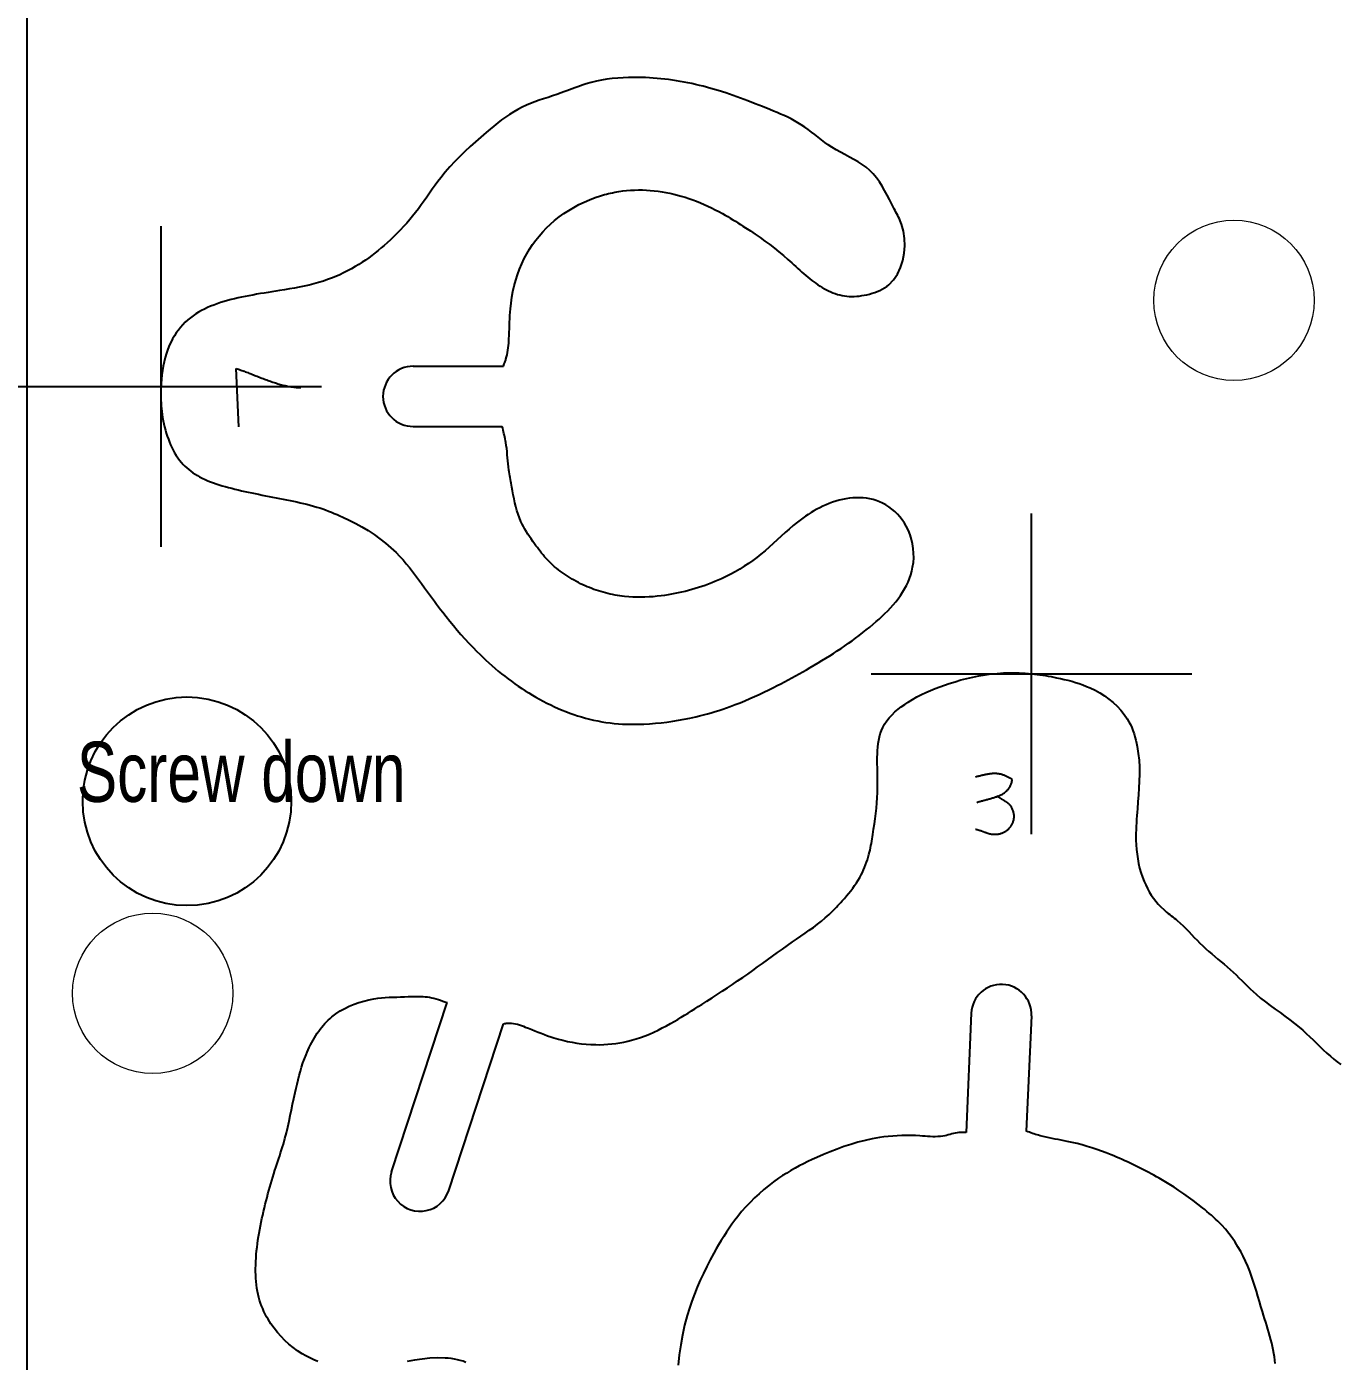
# Model space of a CAD drawing. Header units: millimetres. Extents: x -0.1 to 63, y 0 to 35.
# Drawn here: x 0 to 8.18, y 8.77 to 17.09 of the extents above; entities that cross this region are included whole.
import ezdxf

# ---------------------------------------------------------------- set-up
doc = ezdxf.new("R2010")
doc.units = ezdxf.units.MM
doc.header["$MEASUREMENT"] = 0
doc.header["$PDMODE"] = 2
doc.layers.get('0').update_dxf_attribs({"linetype": 'CONTINUOUS'})
doc.layers.add('CK_LEVEL_1', color=7, linetype='CONTINUOUS')
doc.layers.add('screw', color=7, linetype='CONTINUOUS', lineweight=0)
doc.styles.get("Standard").update_dxf_attribs({"font": 'txt', "width": 0.75})

# ---------------------------------------------------------------- blocks, each defined once
blk = doc.blocks.new('CKCOLL47')
at = {"layer": 'CK_LEVEL_1', "color": 3, "linetype": 'CONTINUOUS'}
blk.add_line((1.3217, 14.5917), (1.3058, 14.9558), dxfattribs=at)
blk.add_lwpolyline([(1.3058, 14.9558), (1.3129, 14.9536), (1.32, 14.9512), (1.3271, 14.9488), (1.3342, 14.9464), (1.3414, 14.9439), (1.3486, 14.9413), (1.3559, 14.9387), (1.3631, 14.936), (1.3704, 14.9332), (1.3777, 14.9305), (1.385, 14.9277), (1.3924, 14.9248), (1.3998, 14.922), (1.4071, 14.9191), (1.4146, 14.9162), (1.422, 14.9133), (1.4294, 14.9103), (1.4369, 14.9074), (1.4444, 14.9045), (1.4519, 14.9016), (1.4594, 14.8986), (1.4669, 14.8957), (1.4745, 14.8928), (1.482, 14.89), (1.4896, 14.8871), (1.4972, 14.8843), (1.5048, 14.8815), (1.5123, 14.8789), (1.5199, 14.8762), (1.5276, 14.8735), (1.5352, 14.8709), (1.5428, 14.8684), (1.5504, 14.866), (1.558, 14.8636), (1.5656, 14.8613), (1.5733, 14.859), (1.5809, 14.8569), (1.5885, 14.8548), (1.5961, 14.8528), (1.6037, 14.8509), (1.6114, 14.8492), (1.619, 14.8475), (1.6266, 14.8459), (1.6342, 14.8444), (1.6418, 14.843), (1.6493, 14.8419), (1.6569, 14.8408), (1.6645, 14.8398), (1.672, 14.839), (1.6796, 14.8383), (1.6871, 14.8378), (1.6946, 14.8374), (1.7021, 14.8371), (1.7096, 14.837)], dxfattribs=at)
blk = doc.blocks.new('CKCOLL41')
at = {"layer": 'CK_LEVEL_1', "color": 3, "linetype": 'CONTINUOUS'}
for points in [[(6.1443, 12.3931), (6.1396, 12.3961), (6.1349, 12.399), (6.1303, 12.4017), (6.1258, 12.4043), (6.1213, 12.4067), (6.1169, 12.409), (6.1127, 12.4112), (6.1084, 12.4132), (6.1043, 12.4151), (6.1001, 12.417), (6.0961, 12.4186), (6.0921, 12.4202), (6.0882, 12.4216), (6.0843, 12.4229), (6.0804, 12.4242), (6.0766, 12.4252), (6.0728, 12.4262), (6.0691, 12.4271), (6.0652, 12.4279), (6.0615, 12.4286), (6.0578, 12.4292), (6.0541, 12.4296), (6.0504, 12.43), (6.0467, 12.4303), (6.043, 12.4305), (6.0393, 12.4307), (6.0356, 12.4307), (6.0317, 12.4307), (6.028, 12.4306), (6.0242, 12.4304), (6.0204, 12.4301), (6.0165, 12.4297), (6.0126, 12.4293), (6.0087, 12.4289), (6.0047, 12.4283), (6.0007, 12.4277), (5.9966, 12.427), (5.9925, 12.4263), (5.9883, 12.4255), (5.984, 12.4247), (5.9796, 12.4238), (5.9752, 12.4229), (5.9707, 12.4219), (5.9662, 12.4209), (5.9615, 12.4198), (5.9567, 12.4188), (5.9519, 12.4176), (5.9469, 12.4165), (5.9418, 12.4153), (5.9367, 12.4141), (5.9314, 12.4128), (5.926, 12.4115), (5.9205, 12.4102), (5.9148, 12.4089)], [(5.9226, 12.2506), (5.9276, 12.2523), (5.9325, 12.254), (5.9375, 12.2556), (5.9425, 12.2571), (5.9476, 12.2587), (5.9527, 12.2602), (5.9579, 12.2616), (5.9631, 12.263), (5.9683, 12.2644), (5.9735, 12.2658), (5.9787, 12.2672), (5.984, 12.2686), (5.9892, 12.2699), (5.9945, 12.2713), (5.9997, 12.2727), (6.005, 12.2741), (6.0102, 12.2755), (6.0154, 12.2769), (6.0205, 12.2785), (6.0257, 12.28), (6.0308, 12.2815), (6.0358, 12.2831), (6.0408, 12.2848), (6.0458, 12.2865), (6.0507, 12.2883), (6.0555, 12.2902), (6.0603, 12.2921), (6.0649, 12.2942), (6.0696, 12.2963), (6.0741, 12.2985), (6.0785, 12.3008), (6.0829, 12.3032), (6.0871, 12.3057), (6.0913, 12.3083), (6.0953, 12.311), (6.0993, 12.3138), (6.103, 12.3169), (6.1067, 12.32), (6.1102, 12.3233), (6.1137, 12.3267), (6.1169, 12.3303), (6.12, 12.334), (6.123, 12.3379), (6.1259, 12.342), (6.1286, 12.3462), (6.131, 12.3507), (6.1333, 12.3552), (6.1355, 12.36), (6.1374, 12.365), (6.1392, 12.3702), (6.1408, 12.3756), (6.1422, 12.3812), (6.1434, 12.387), (6.1444, 12.393)]]:
    blk.add_lwpolyline(points, dxfattribs=at)
blk = doc.blocks.new('CKCOLL39')
at = {"layer": 'CK_LEVEL_1', "color": 3, "linetype": 'CONTINUOUS'}
for points in [[(6.1364, 12.2269), (6.1355, 12.2282), (6.1345, 12.2295), (6.1335, 12.2308), (6.1325, 12.232), (6.1314, 12.2333), (6.1303, 12.2345), (6.1291, 12.2357), (6.1279, 12.237), (6.1266, 12.2382), (6.1253, 12.2394), (6.124, 12.2405), (6.1227, 12.2417), (6.1213, 12.2429), (6.1198, 12.244), (6.1184, 12.2452), (6.1169, 12.2463), (6.1154, 12.2474), (6.1138, 12.2486), (6.1122, 12.2497), (6.1106, 12.2508), (6.109, 12.2519), (6.1073, 12.253), (6.1057, 12.2541), (6.104, 12.2552), (6.1023, 12.2563), (6.1005, 12.2574), (6.0988, 12.2585), (6.097, 12.2596), (6.0952, 12.2607), (6.0934, 12.2618), (6.0916, 12.2629), (6.0898, 12.264), (6.088, 12.2652), (6.0861, 12.2663), (6.0843, 12.2674), (6.0824, 12.2685), (6.0806, 12.2696), (6.0787, 12.2708), (6.0768, 12.2719), (6.075, 12.2731), (6.0731, 12.2742), (6.0712, 12.2754), (6.0694, 12.2765), (6.0675, 12.2777), (6.0656, 12.2789), (6.0638, 12.2801), (6.0619, 12.2813), (6.0601, 12.2826), (6.0583, 12.2838), (6.0565, 12.2851), (6.0546, 12.2863), (6.0528, 12.2876), (6.0511, 12.2889), (6.0493, 12.2902)], [(6.0256, 12.0527), (6.0308, 12.0524), (6.0361, 12.0523), (6.0412, 12.0524), (6.0463, 12.0527), (6.0513, 12.0531), (6.0563, 12.0538), (6.0611, 12.0546), (6.066, 12.0557), (6.0707, 12.0569), (6.0753, 12.0582), (6.0798, 12.0598), (6.0843, 12.0615), (6.0887, 12.0634), (6.0929, 12.0654), (6.0971, 12.0676), (6.1011, 12.07), (6.1051, 12.0724), (6.1089, 12.0751), (6.1126, 12.0778), (6.1162, 12.0807), (6.1196, 12.0837), (6.1229, 12.0868), (6.1261, 12.0901), (6.1292, 12.0935), (6.1321, 12.0969), (6.1348, 12.1006), (6.1375, 12.1043), (6.1399, 12.108), (6.1422, 12.1119), (6.1443, 12.1159), (6.1463, 12.1199), (6.1481, 12.124), (6.1497, 12.1283), (6.1511, 12.1325), (6.1524, 12.1369), (6.1535, 12.1414), (6.1543, 12.1458), (6.155, 12.1503), (6.1555, 12.1549), (6.1558, 12.1595), (6.1559, 12.1642), (6.1557, 12.1689), (6.1554, 12.1737), (6.1549, 12.1785), (6.1541, 12.1833), (6.153, 12.188), (6.1518, 12.1929), (6.1504, 12.1978), (6.1487, 12.2026), (6.1467, 12.2075), (6.1445, 12.2124), (6.1421, 12.2172), (6.1394, 12.2221), (6.1365, 12.227)], [(5.9147, 12.0844), (5.9169, 12.0839), (5.9191, 12.0834), (5.9213, 12.0829), (5.9235, 12.0824), (5.9257, 12.0818), (5.9279, 12.0812), (5.9301, 12.0806), (5.9323, 12.0799), (5.9345, 12.0793), (5.9367, 12.0786), (5.9389, 12.0779), (5.941, 12.0772), (5.9432, 12.0764), (5.9454, 12.0757), (5.9476, 12.075), (5.9497, 12.0742), (5.9519, 12.0734), (5.954, 12.0726), (5.9562, 12.0719), (5.9583, 12.0711), (5.9604, 12.0703), (5.9626, 12.0695), (5.9647, 12.0687), (5.9668, 12.0679), (5.9689, 12.0671), (5.971, 12.0663), (5.9731, 12.0655), (5.9752, 12.0648), (5.9773, 12.064), (5.9793, 12.0633), (5.9814, 12.0626), (5.9835, 12.0618), (5.9855, 12.0611), (5.9875, 12.0605), (5.9895, 12.0598), (5.9916, 12.0591), (5.9936, 12.0585), (5.9955, 12.0579), (5.9975, 12.0573), (5.9995, 12.0568), (6.0014, 12.0563), (6.0034, 12.0558), (6.0053, 12.0553), (6.0072, 12.0549), (6.0091, 12.0545), (6.011, 12.0541), (6.0129, 12.0538), (6.0147, 12.0535), (6.0166, 12.0533), (6.0184, 12.0531), (6.0202, 12.0529), (6.022, 12.0528), (6.0238, 12.0527), (6.0256, 12.0527)]]:
    blk.add_lwpolyline(points, dxfattribs=at)

msp = doc.modelspace()

# ---------------------------------------------------------------- linework, layer by layer
at = {"color": 3, "linetype": 'CONTINUOUS'}
msp.add_line((0, 24), (0, 0), dxfattribs=at)
at = {"color": 1, "linetype": 'CONTINUOUS'}
msp.add_circle((0.9994, 12.2578), 0.6503, dxfattribs=at)
at = {"layer": 'CK_LEVEL_1', "color": 3, "linetype": 'CONTINUOUS'}
for p, q in [((2.4089, 14.9697), (2.972, 14.9697)), ((2.4089, 14.5945), (2.9648, 14.5945)), ((2.2745, 9.9477), (2.6204, 11.0029)), ((5.8888, 10.9369), (5.8561, 10.1932)), ((6.2637, 10.9204), (6.232, 10.2005)), ((2.6311, 9.8309), (2.9718, 10.8703))]:
    msp.add_line(p, q, dxfattribs=at)
at = {"layer": 'CK_LEVEL_1', "color": 1, "linetype": 'CONTINUOUS'}
for points in [[(2.972, 14.9697), (2.9739, 14.9746), (2.9757, 14.9795), (2.9776, 14.9845), (2.9794, 14.9894), (2.9812, 14.9943), (2.9829, 14.9993), (2.9846, 15.0042), (2.9862, 15.0092), (2.9878, 15.0142), (2.9916, 15.028), (2.9949, 15.0419), (2.9977, 15.056), (3.0001, 15.0701), (3.002, 15.0844), (3.0036, 15.0987), (3.005, 15.1131), (3.006, 15.1275), (3.0069, 15.1419), (3.008, 15.1626), (3.0088, 15.1833), (3.0096, 15.204), (3.0103, 15.2247), (3.011, 15.2454), (3.0119, 15.266), (3.0129, 15.2867), (3.0142, 15.3073), (3.0158, 15.3279), (3.0197, 15.3639), (3.0249, 15.3997), (3.0315, 15.4354), (3.0395, 15.4708), (3.0489, 15.5059), (3.0598, 15.5405), (3.0722, 15.5746), (3.0862, 15.6081), (3.1018, 15.6408), (3.1178, 15.6707), (3.1352, 15.6998), (3.154, 15.7281), (3.174, 15.7555), (3.1953, 15.782), (3.2177, 15.8076), (3.2413, 15.8321), (3.2659, 15.8556), (3.2915, 15.878), (3.32, 15.9007), (3.3495, 15.922), (3.3799, 15.942), (3.4112, 15.9606), (3.4433, 15.9779), (3.4761, 15.9937), (3.5095, 16.0081), (3.5435, 16.021), (3.5779, 16.0325), (3.5904, 16.0363), (3.6028, 16.0398), (3.6154, 16.0432), (3.628, 16.0464), (3.6406, 16.0494), (3.6532, 16.0521), (3.6659, 16.0547), (3.6787, 16.0571), (3.6915, 16.0592), (3.7158, 16.0627), (3.7402, 16.0654), (3.7648, 16.0673), (3.7894, 16.0686), (3.814, 16.0691), (3.8386, 16.0689), (3.8633, 16.068), (3.8879, 16.0664), (3.9124, 16.0642), (3.9369, 16.0613), (3.9612, 16.0578), (3.9855, 16.0536), (4.0096, 16.0489), (4.0336, 16.0435), (4.0575, 16.0376), (4.0812, 16.0311), (4.1047, 16.024), (4.1281, 16.0164), (4.1522, 16.0079), (4.1762, 15.9988), (4.1999, 15.9891), (4.2234, 15.979), (4.2467, 15.9684), (4.2698, 15.9573), (4.2927, 15.9458), (4.3154, 15.9339), (4.3379, 15.9216), (4.3542, 15.9124), (4.3704, 15.9031), (4.3865, 15.8935), (4.4025, 15.8838), (4.4184, 15.874), (4.4342, 15.8641), (4.45, 15.854), (4.4657, 15.8438), (4.4814, 15.8336), (4.512, 15.8133), (4.5424, 15.7927), (4.5726, 15.7718), (4.6025, 15.7504), (4.6321, 15.7286), (4.6612, 15.7063), (4.69, 15.6835), (4.7182, 15.6602), (4.746, 15.6362), (4.7585, 15.625), (4.7709, 15.6138), (4.7833, 15.6024), (4.7956, 15.5911), (4.808, 15.5798), (4.8204, 15.5685), (4.8328, 15.5573), (4.8454, 15.5462), (4.8581, 15.5352), (4.8701, 15.5252), (4.8823, 15.5153), (4.8947, 15.5056), (4.9072, 15.4962), (4.92, 15.4871), (4.9329, 15.4782), (4.9461, 15.4697), (4.9595, 15.4615), (4.9732, 15.4536), (4.9863, 15.4466), (4.9996, 15.4399), (5.0131, 15.4337), (5.0268, 15.428), (5.0407, 15.4228), (5.0547, 15.4182), (5.0689, 15.4142), (5.0832, 15.4109), (5.0976, 15.4083), (5.113, 15.4063), (5.1284, 15.4052), (5.1439, 15.4048), (5.1595, 15.4052), (5.1751, 15.4062), (5.1907, 15.4078), (5.2063, 15.4101), (5.2219, 15.4129), (5.2374, 15.4161), (5.2541, 15.4202), (5.2707, 15.4249), (5.287, 15.4302), (5.303, 15.4361), (5.3186, 15.4429), (5.3337, 15.4504), (5.3483, 15.4588), (5.3621, 15.468), (5.3753, 15.4783), (5.405, 15.5088), (5.4293, 15.5447), (5.4484, 15.585), (5.4623, 15.6285), (5.4709, 15.6741), (5.4744, 15.7206), (5.4727, 15.767), (5.466, 15.8121), (5.4542, 15.8548), (5.45, 15.8662), (5.4454, 15.8774), (5.4406, 15.8883), (5.4355, 15.8991), (5.4302, 15.9098), (5.4248, 15.9204), (5.4192, 15.931), (5.4136, 15.9416), (5.408, 15.9522), (5.3934, 15.9805), (5.3788, 16.009), (5.3641, 16.0375), (5.3488, 16.0657), (5.3328, 16.0933), (5.3158, 16.1199), (5.2975, 16.1452), (5.2778, 16.169), (5.2563, 16.1909), (5.2334, 16.2103), (5.2088, 16.228), (5.183, 16.2444), (5.1562, 16.2598), (5.1288, 16.2745), (5.1011, 16.2891), (5.0734, 16.3037), (5.046, 16.319), (5.0193, 16.3351), (4.9973, 16.3498), (4.9758, 16.3652), (4.9547, 16.3812), (4.9339, 16.3974), (4.9132, 16.4138), (4.8925, 16.43), (4.8717, 16.4459), (4.8505, 16.4612), (4.8288, 16.4758), (4.8084, 16.4884), (4.7875, 16.5003), (4.7662, 16.5115), (4.7446, 16.5221), (4.7227, 16.5323), (4.7005, 16.5421), (4.6782, 16.5516), (4.6558, 16.5609), (4.6333, 16.57), (4.5876, 16.5885), (4.5419, 16.6066), (4.4961, 16.6243), (4.4502, 16.6415), (4.4041, 16.6581), (4.3578, 16.6739), (4.3113, 16.6887), (4.2644, 16.7026), (4.2172, 16.7153), (4.1936, 16.7212), (4.1698, 16.7268), (4.146, 16.732), (4.1222, 16.7369), (4.0982, 16.7415), (4.0742, 16.7458), (4.0502, 16.7498), (4.026, 16.7534), (4.0019, 16.7567), (3.978, 16.7597), (3.954, 16.7623), (3.93, 16.7646), (3.906, 16.7666), (3.8819, 16.7682), (3.8578, 16.7694), (3.8337, 16.7703), (3.8095, 16.7708), (3.7853, 16.7709), (3.7517, 16.7704), (3.7181, 16.7691), (3.6845, 16.7669), (3.651, 16.7637), (3.6177, 16.7595), (3.5846, 16.7541), (3.5518, 16.7476), (3.5194, 16.7398), (3.4873, 16.7306), (3.4699, 16.725), (3.4526, 16.7191), (3.4354, 16.7129), (3.4183, 16.7064), (3.4012, 16.6998), (3.3841, 16.6932), (3.367, 16.6866), (3.3498, 16.6801), (3.3325, 16.6737), (3.3053, 16.6642), (3.2779, 16.6551), (3.2504, 16.6461), (3.223, 16.6372), (3.1957, 16.628), (3.1686, 16.6185), (3.1418, 16.6083), (3.1154, 16.5974), (3.0895, 16.5854), (3.0627, 16.5715), (3.0365, 16.5564), (3.0109, 16.5403), (2.9858, 16.5232), (2.9611, 16.5053), (2.9367, 16.4867), (2.9127, 16.4676), (2.889, 16.4481), (2.8654, 16.4283), (2.8312, 16.3991), (2.7975, 16.3695), (2.7642, 16.3395), (2.7316, 16.309), (2.6997, 16.2778), (2.6686, 16.246), (2.6384, 16.2133), (2.6093, 16.1798), (2.5813, 16.1454), (2.5633, 16.1218), (2.5457, 16.0979), (2.5283, 16.0737), (2.5112, 16.0494), (2.4942, 16.025), (2.4771, 16.0006), (2.4598, 15.9763), (2.4422, 15.9523), (2.4242, 15.9286), (2.4063, 15.9061), (2.3879, 15.8839), (2.369, 15.8621), (2.3497, 15.8408), (2.3299, 15.8198), (2.3098, 15.7992), (2.2892, 15.7789), (2.2683, 15.7591), (2.247, 15.7396), (2.2286, 15.7233), (2.2099, 15.7072), (2.191, 15.6915), (2.1718, 15.6761), (2.1523, 15.6611), (2.1325, 15.6465), (2.1125, 15.6323), (2.0921, 15.6185), (2.0714, 15.6052), (2.0481, 15.591), (2.0244, 15.5775), (2.0004, 15.5646), (1.976, 15.5523), (1.9514, 15.5407), (1.9264, 15.5298), (1.9011, 15.5195), (1.8756, 15.51), (1.8499, 15.5013), (1.8202, 15.4921), (1.7903, 15.4839), (1.7601, 15.4764), (1.7298, 15.4697), (1.6994, 15.4634), (1.6688, 15.4577), (1.6381, 15.4523), (1.6074, 15.4471), (1.5767, 15.4421), (1.5528, 15.4383), (1.5288, 15.4344), (1.5049, 15.4305), (1.481, 15.4266), (1.4571, 15.4225), (1.4333, 15.4184), (1.4094, 15.4141), (1.3856, 15.4097), (1.3618, 15.405), (1.3398, 15.4005), (1.3178, 15.3958), (1.2958, 15.3907), (1.2739, 15.3853), (1.2521, 15.3796), (1.2305, 15.3734), (1.2089, 15.3667), (1.1875, 15.3595), (1.1663, 15.3517), (1.1469, 15.3439), (1.1278, 15.3356), (1.1089, 15.3267), (1.0903, 15.3172), (1.0721, 15.307), (1.0544, 15.296), (1.0371, 15.2844), (1.0205, 15.272), (1.0044, 15.2587), (0.9885, 15.2442), (0.9734, 15.2288), (0.959, 15.2126), (0.9455, 15.1958), (0.9327, 15.1782), (0.9209, 15.1601), (0.9098, 15.1415), (0.8997, 15.1224), (0.8905, 15.1029), (0.88, 15.0774), (0.871, 15.0514), (0.8633, 15.0249), (0.8568, 14.9981), (0.8514, 14.971), (0.847, 14.9436), (0.8435, 14.9161), (0.8408, 14.8885), (0.8388, 14.8608), (0.8386, 14.8589), (0.8385, 14.857), (0.8384, 14.8551), (0.8383, 14.8532), (0.8382, 14.8513), (0.8381, 14.8494), (0.838, 14.8475), (0.8379, 14.8456), (0.8378, 14.8437)], [(2.9718, 10.8703), (2.9748, 10.8709), (2.9778, 10.8715), (2.9808, 10.8721), (2.9838, 10.8727), (2.9869, 10.8732), (2.9899, 10.8737), (2.9929, 10.8741), (2.9959, 10.8745), (2.9989, 10.8748), (3.0112, 10.8753), (3.0235, 10.8746), (3.0357, 10.873), (3.0479, 10.8706), (3.0601, 10.8674), (3.0722, 10.8636), (3.0843, 10.8595), (3.0963, 10.855), (3.1083, 10.8504), (3.1284, 10.8424), (3.1484, 10.8345), (3.1682, 10.8266), (3.188, 10.8188), (3.2077, 10.8112), (3.2274, 10.8038), (3.2471, 10.7966), (3.267, 10.7898), (3.287, 10.7833), (3.3149, 10.7751), (3.3433, 10.7676), (3.3719, 10.7611), (3.4007, 10.7553), (3.4298, 10.7505), (3.459, 10.7466), (3.4884, 10.7436), (3.5178, 10.7416), (3.5474, 10.7406), (3.5725, 10.7405), (3.5977, 10.7412), (3.6228, 10.7426), (3.6479, 10.7448), (3.6728, 10.7478), (3.6976, 10.7515), (3.7223, 10.756), (3.7468, 10.7614), (3.771, 10.7676), (3.7993, 10.7759), (3.8273, 10.7853), (3.8549, 10.7957), (3.8822, 10.8069), (3.9093, 10.8189), (3.9361, 10.8317), (3.9625, 10.845), (3.9888, 10.8589), (4.0147, 10.8731), (4.0367, 10.8856), (4.0585, 10.8982), (4.0802, 10.9111), (4.1017, 10.9241), (4.1231, 10.9373), (4.1445, 10.9506), (4.1658, 10.964), (4.187, 10.9775), (4.2083, 10.991), (4.2405, 11.0116), (4.2726, 11.0323), (4.3048, 11.0531), (4.3368, 11.074), (4.3688, 11.095), (4.4006, 11.1162), (4.4323, 11.1376), (4.4639, 11.1592), (4.4952, 11.181), (4.5263, 11.203), (4.5572, 11.2251), (4.5881, 11.2474), (4.6189, 11.2698), (4.6496, 11.2921), (4.6805, 11.3145), (4.7114, 11.3368), (4.7425, 11.3589), (4.7737, 11.3808), (4.8, 11.3989), (4.8262, 11.4169), (4.8524, 11.435), (4.8785, 11.4533), (4.9043, 11.4719), (4.9296, 11.491), (4.9545, 11.5106), (4.9789, 11.5308), (5.0024, 11.5519), (5.012, 11.5609), (5.0214, 11.57), (5.0307, 11.5793), (5.0399, 11.5887), (5.0489, 11.5982), (5.0579, 11.6078), (5.0668, 11.6175), (5.0757, 11.6273), (5.0845, 11.6371), (5.098, 11.6524), (5.1113, 11.6679), (5.1244, 11.6836), (5.1371, 11.6995), (5.1496, 11.7157), (5.1615, 11.7321), (5.173, 11.7489), (5.184, 11.766), (5.1943, 11.7836), (5.2025, 11.7986), (5.2102, 11.8139), (5.2174, 11.8295), (5.2242, 11.8452), (5.2305, 11.8612), (5.2364, 11.8774), (5.2418, 11.8937), (5.2468, 11.9101), (5.2513, 11.9267), (5.2547, 11.9403), (5.2579, 11.954), (5.2608, 11.9678), (5.2636, 11.9816), (5.2661, 11.9954), (5.2685, 12.0092), (5.2708, 12.0231), (5.2731, 12.037), (5.2752, 12.051), (5.2802, 12.0836), (5.285, 12.1163), (5.2894, 12.149), (5.2935, 12.1818), (5.2971, 12.2146), (5.3002, 12.2474), (5.3026, 12.2802), (5.3043, 12.3129), (5.3052, 12.3456), (5.3053, 12.3661), (5.3052, 12.3866), (5.3049, 12.4072), (5.3044, 12.4277), (5.3039, 12.4484), (5.3035, 12.469), (5.3032, 12.4898), (5.303, 12.5107), (5.3032, 12.5317), (5.3037, 12.5531), (5.3047, 12.5746), (5.3063, 12.5961), (5.3087, 12.6173), (5.312, 12.6383), (5.3163, 12.659), (5.3218, 12.6792), (5.3286, 12.6988), (5.3368, 12.7177), (5.3485, 12.7392), (5.3622, 12.7596), (5.3777, 12.779), (5.3947, 12.7974), (5.413, 12.8149), (5.4325, 12.8314), (5.4528, 12.8471), (5.4737, 12.862), (5.4951, 12.8761), (5.5224, 12.8927), (5.55, 12.9083), (5.5779, 12.9228), (5.6061, 12.9363), (5.6346, 12.9489), (5.6634, 12.9607), (5.6925, 12.9718), (5.7218, 12.9823), (5.7514, 12.9922), (5.7879, 13.0035), (5.8247, 13.014), (5.8618, 13.0237), (5.8992, 13.0323), (5.9368, 13.0399), (5.9746, 13.0463), (6.0126, 13.0516), (6.0506, 13.0555), (6.0888, 13.0581), (6.1084, 13.0589), (6.1279, 13.0593), (6.1475, 13.0593), (6.1671, 13.059), (6.1866, 13.0584), (6.2062, 13.0574), (6.2257, 13.0561), (6.2453, 13.0545), (6.2648, 13.0527)]]:
    msp.add_lwpolyline(points, dxfattribs=at)
at = {"layer": 'CK_LEVEL_1', "color": 3, "linetype": 'CONTINUOUS'}
for points in [[(0.8378, 14.8437), (0.8371, 14.8265), (0.8366, 14.8093), (0.8364, 14.7922), (0.8364, 14.775), (0.8368, 14.7579), (0.8375, 14.7408), (0.8386, 14.7237), (0.8399, 14.7066), (0.8417, 14.6896), (0.8442, 14.6698), (0.8473, 14.6501), (0.8508, 14.6305), (0.8549, 14.611), (0.8595, 14.5915), (0.8647, 14.5722), (0.8704, 14.5529), (0.8766, 14.5338), (0.8833, 14.5149), (0.8901, 14.4974), (0.8973, 14.4802), (0.905, 14.4632), (0.9134, 14.4465), (0.9223, 14.4301), (0.9319, 14.4142), (0.9421, 14.3988), (0.9531, 14.3839), (0.9649, 14.3697), (0.9756, 14.3579), (0.9869, 14.3466), (0.9987, 14.3357), (1.011, 14.3254), (1.0237, 14.3156), (1.0367, 14.3062), (1.0502, 14.2973), (1.0639, 14.2889), (1.0778, 14.281), (1.0947, 14.2723), (1.1118, 14.2641), (1.1291, 14.2566), (1.1467, 14.2495), (1.1644, 14.2429), (1.1823, 14.2367), (1.2003, 14.2309), (1.2184, 14.2254), (1.2366, 14.2202), (1.2573, 14.2145), (1.2779, 14.2091), (1.2986, 14.2039), (1.3194, 14.1988), (1.3402, 14.194), (1.361, 14.1893), (1.3818, 14.1848), (1.4027, 14.1804), (1.4236, 14.1761), (1.4454, 14.1716), (1.4673, 14.1672), (1.4891, 14.1629), (1.511, 14.1586), (1.5329, 14.1544), (1.5548, 14.1501), (1.5767, 14.1458), (1.5986, 14.1415), (1.6205, 14.1372), (1.6416, 14.1329), (1.6627, 14.1286), (1.6838, 14.1241), (1.7049, 14.1194), (1.7259, 14.1146), (1.7468, 14.1095), (1.7676, 14.104), (1.7883, 14.0983), (1.8089, 14.0922), (1.8273, 14.0864), (1.8456, 14.0803), (1.8637, 14.0738), (1.8818, 14.0671), (1.8998, 14.0601), (1.9176, 14.0529), (1.9355, 14.0454), (1.9532, 14.0376), (1.9708, 14.0296), (2.0112, 14.0103), (2.051, 13.9898), (2.0902, 13.9681), (2.1285, 13.945), (2.166, 13.9205), (2.2023, 13.8946), (2.2374, 13.8673), (2.2711, 13.8384), (2.3034, 13.808), (2.3251, 13.7856), (2.3461, 13.7625), (2.3665, 13.7388), (2.3863, 13.7146), (2.4057, 13.69), (2.4247, 13.6651), (2.4434, 13.6399), (2.462, 13.6146), (2.4805, 13.5892), (2.4929, 13.5722), (2.5053, 13.5552), (2.5177, 13.5383), (2.5302, 13.5214), (2.5427, 13.5045), (2.5553, 13.4877), (2.5679, 13.4709), (2.5806, 13.4542), (2.5934, 13.4376), (2.6156, 13.4092), (2.6381, 13.381), (2.6608, 13.353), (2.684, 13.3253), (2.7075, 13.298), (2.7314, 13.271), (2.7557, 13.2444), (2.7804, 13.2181), (2.8056, 13.1924), (2.8242, 13.1741), (2.8429, 13.156), (2.8619, 13.1382), (2.8811, 13.1206), (2.9006, 13.1034), (2.9204, 13.0864), (2.9403, 13.0697), (2.9605, 13.0532), (2.981, 13.0371), (3.0016, 13.0212), (3.0225, 13.0057), (3.0436, 12.9905), (3.065, 12.9756), (3.0866, 12.961), (3.1084, 12.9468), (3.1304, 12.933), (3.1527, 12.9195), (3.1752, 12.9064), (3.1977, 12.8938), (3.2205, 12.8816), (3.2435, 12.8698), (3.2668, 12.8584), (3.2902, 12.8474), (3.3138, 12.8369), (3.3376, 12.8268), (3.3617, 12.8172), (3.3859, 12.8081), (3.4102, 12.7994), (3.4348, 12.7913), (3.4595, 12.7836), (3.4844, 12.7765), (3.5094, 12.77), (3.5345, 12.764), (3.5598, 12.7586), (3.5852, 12.7539), (3.6107, 12.7498), (3.6367, 12.7462), (3.6629, 12.7433), (3.6891, 12.7411), (3.7153, 12.7394), (3.7417, 12.7383), (3.768, 12.7378), (3.7943, 12.7378), (3.8207, 12.7382), (3.847, 12.7392), (3.8834, 12.7412), (3.9196, 12.744), (3.9558, 12.7476), (3.9919, 12.7519), (4.0279, 12.7571), (4.0638, 12.7629), (4.0996, 12.7695), (4.1352, 12.7768), (4.1707, 12.7847), (4.195, 12.7905), (4.2193, 12.7967), (4.2435, 12.8032), (4.2675, 12.81), (4.2915, 12.8171), (4.3154, 12.8245), (4.3392, 12.8323), (4.3629, 12.8404), (4.3864, 12.8488), (4.417, 12.8602), (4.4474, 12.8722), (4.4775, 12.8847), (4.5075, 12.8976), (4.5374, 12.911), (4.5671, 12.9246), (4.5966, 12.9387), (4.626, 12.9529), (4.6553, 12.9675), (4.6784, 12.9791), (4.7015, 12.9909), (4.7244, 13.0029), (4.7473, 13.0149), (4.7702, 13.0271), (4.7929, 13.0394), (4.8156, 13.0519), (4.8382, 13.0645), (4.8607, 13.0772), (4.8852, 13.0913), (4.9097, 13.1056), (4.934, 13.1201), (4.9582, 13.1348), (4.9822, 13.1496), (5.0062, 13.1647), (5.03, 13.18), (5.0536, 13.1955), (5.0771, 13.2112), (5.1001, 13.2269), (5.1229, 13.2428), (5.1455, 13.259), (5.1679, 13.2754), (5.1902, 13.2921), (5.2122, 13.3091), (5.234, 13.3263), (5.2557, 13.3438), (5.2771, 13.3617), (5.2959, 13.3778), (5.3146, 13.3942), (5.3329, 13.4109), (5.3508, 13.4281), (5.3684, 13.4456), (5.3854, 13.4636), (5.4019, 13.4821), (5.4178, 13.5012), (5.433, 13.5209), (5.4471, 13.5406), (5.4603, 13.5609), (5.4727, 13.5817), (5.4841, 13.6031), (5.4945, 13.6249), (5.5037, 13.6473), (5.5117, 13.6701), (5.5183, 13.6933), (5.5235, 13.7169), (5.5278, 13.7456), (5.5298, 13.7747), (5.5297, 13.8039), (5.5274, 13.8332), (5.523, 13.8622), (5.5164, 13.8908), (5.5076, 13.9188), (5.4968, 13.9461), (5.4838, 13.9724), (5.4719, 13.9927), (5.4587, 14.0121), (5.4442, 14.0306), (5.4286, 14.0481), (5.4119, 14.0645), (5.3942, 14.0797), (5.3755, 14.0935), (5.356, 14.1059), (5.3355, 14.1168), (5.3163, 14.1253), (5.2966, 14.1325), (5.2764, 14.1385), (5.2558, 14.1431), (5.2349, 14.1466), (5.2139, 14.149), (5.1927, 14.1501), (5.1715, 14.1502), (5.1504, 14.1492), (5.1288, 14.1471), (5.1073, 14.144), (5.0861, 14.1398), (5.0651, 14.1347), (5.0442, 14.1288), (5.0237, 14.122), (5.0034, 14.1145), (4.9834, 14.1062), (4.9636, 14.0973), (4.9449, 14.0882), (4.9264, 14.0785), (4.9082, 14.0683), (4.8903, 14.0576), (4.8727, 14.0465), (4.8553, 14.0349), (4.8383, 14.023), (4.8215, 14.0106), (4.805, 13.9979), (4.7789, 13.9768), (4.7534, 13.9549), (4.7282, 13.9326), (4.7034, 13.91), (4.6787, 13.8872), (4.6539, 13.8644), (4.6289, 13.8419), (4.6036, 13.8198), (4.5778, 13.7983), (4.5524, 13.7782), (4.5264, 13.759), (4.4999, 13.7404), (4.4729, 13.7226), (4.4454, 13.7055), (4.4174, 13.6892), (4.389, 13.6737), (4.3602, 13.6589), (4.331, 13.645), (4.3109, 13.636), (4.2908, 13.6274), (4.2705, 13.6192), (4.25, 13.6113), (4.2294, 13.6038), (4.2087, 13.5967), (4.1879, 13.5899), (4.167, 13.5834), (4.1459, 13.5774), (4.1251, 13.5717), (4.1042, 13.5664), (4.0832, 13.5614), (4.0621, 13.5567), (4.041, 13.5524), (4.0198, 13.5485), (3.9985, 13.5449), (3.9771, 13.5416), (3.9557, 13.5387), (3.9304, 13.5358), (3.9051, 13.5334), (3.8798, 13.5316), (3.8544, 13.5303), (3.829, 13.5298), (3.8036, 13.5299), (3.7783, 13.5307), (3.753, 13.5322), (3.7278, 13.5346), (3.7127, 13.5364), (3.6978, 13.5385), (3.6828, 13.5408), (3.668, 13.5435), (3.6531, 13.5464), (3.6383, 13.5496), (3.6236, 13.553), (3.6089, 13.5568), (3.5943, 13.5607), (3.5798, 13.565), (3.5654, 13.5695), (3.5511, 13.5742), (3.5368, 13.5792), (3.5227, 13.5845), (3.5086, 13.59), (3.4947, 13.5957), (3.4808, 13.6018), (3.4671, 13.608), (3.4536, 13.6145), (3.4402, 13.6212), (3.427, 13.6282), (3.4139, 13.6354), (3.4009, 13.6429), (3.3881, 13.6506), (3.3754, 13.6585), (3.3628, 13.6667), (3.3504, 13.6751), (3.3383, 13.6836), (3.3263, 13.6924), (3.3146, 13.7014), (3.303, 13.7106), (3.2916, 13.7201), (3.2805, 13.7299), (3.2696, 13.7399), (3.259, 13.7501), (3.2487, 13.7606), (3.2387, 13.7713), (3.229, 13.7822), (3.2196, 13.7934), (3.2103, 13.8047), (3.2013, 13.8162), (3.1924, 13.8278), (3.1836, 13.8396), (3.1749, 13.8514), (3.1663, 13.8633), (3.1556, 13.8781), (3.1452, 13.8931), (3.1349, 13.9081), (3.1248, 13.9232), (3.1151, 13.9386), (3.1058, 13.9541), (3.097, 13.9699), (3.0887, 13.9858), (3.0811, 14.0021), (3.0717, 14.0247), (3.0634, 14.0478), (3.0561, 14.0713), (3.0497, 14.0951), (3.0439, 14.1192), (3.0386, 14.1435), (3.0337, 14.1679), (3.0291, 14.1923), (3.0245, 14.2167), (3.0223, 14.2286), (3.02, 14.2404), (3.0178, 14.2522), (3.0157, 14.264), (3.0136, 14.2758), (3.0116, 14.2876), (3.0097, 14.2994), (3.0079, 14.3112), (3.0062, 14.3231), (3.0039, 14.3421), (3.0019, 14.3612), (3, 14.3803), (2.9983, 14.3994), (2.9965, 14.4185), (2.9946, 14.4376), (2.9925, 14.4567), (2.99, 14.4757), (2.9871, 14.4946), (2.9851, 14.5058), (2.983, 14.517), (2.9807, 14.5281), (2.9782, 14.5392), (2.9757, 14.5503), (2.973, 14.5613), (2.9703, 14.5724), (2.9676, 14.5834), (2.9648, 14.5945)], [(6.2648, 13.0527), (6.2822, 13.0508), (6.2996, 13.0486), (6.3169, 13.0463), (6.3343, 13.0438), (6.3516, 13.0411), (6.3688, 13.0382), (6.3861, 13.0351), (6.4033, 13.0319), (6.4204, 13.0284), (6.4442, 13.0234), (6.468, 13.0181), (6.4916, 13.0122), (6.515, 13.0059), (6.5383, 12.9991), (6.5615, 12.9916), (6.5844, 12.9834), (6.6072, 12.9744), (6.6297, 12.9647), (6.6603, 12.9497), (6.6902, 12.9331), (6.7192, 12.9149), (6.7471, 12.895), (6.7736, 12.8735), (6.7985, 12.8503), (6.8215, 12.8256), (6.8425, 12.7993), (6.8612, 12.7715), (6.8714, 12.7539), (6.8806, 12.7357), (6.8891, 12.7171), (6.8967, 12.6981), (6.9035, 12.6788), (6.9095, 12.6592), (6.9149, 12.6393), (6.9196, 12.6194), (6.9237, 12.5993), (6.9303, 12.5565), (6.9347, 12.5135), (6.9369, 12.4704), (6.9374, 12.4272), (6.9365, 12.3839), (6.9344, 12.3406), (6.9315, 12.2973), (6.9281, 12.254), (6.9245, 12.2108), (6.9228, 12.189), (6.921, 12.1672), (6.9195, 12.1454), (6.9181, 12.1237), (6.9169, 12.1019), (6.916, 12.0801), (6.9155, 12.0584), (6.9154, 12.0366), (6.9158, 12.0147), (6.917, 11.9856), (6.9192, 11.9565), (6.9224, 11.9275), (6.9267, 11.8986), (6.9321, 11.8699), (6.9387, 11.8415), (6.9466, 11.8134), (6.9559, 11.7856), (6.9665, 11.7583), (6.9762, 11.7364), (6.987, 11.7148), (6.9987, 11.6938), (7.0113, 11.6733), (7.0249, 11.6535), (7.0394, 11.6344), (7.0548, 11.6162), (7.0712, 11.5988), (7.0884, 11.5824), (7.0976, 11.5745), (7.1069, 11.5667), (7.1163, 11.5592), (7.1259, 11.5517), (7.1355, 11.5443), (7.1451, 11.537), (7.1546, 11.5295), (7.1641, 11.522), (7.1735, 11.5144), (7.1922, 11.4981), (7.2103, 11.4811), (7.228, 11.4636), (7.2453, 11.4457), (7.2624, 11.4276), (7.2795, 11.4094), (7.2967, 11.3913), (7.3141, 11.3735), (7.3318, 11.3561), (7.3503, 11.3389), (7.3691, 11.3222), (7.3883, 11.3059), (7.4076, 11.2897), (7.4271, 11.2737), (7.4466, 11.2577), (7.4659, 11.2416), (7.4851, 11.2253), (7.504, 11.2086), (7.5221, 11.1919), (7.54, 11.1749), (7.5576, 11.1576), (7.5751, 11.1403), (7.5927, 11.1229), (7.6102, 11.1056), (7.628, 11.0885), (7.646, 11.0716), (7.6643, 11.0552), (7.6931, 11.031), (7.7227, 11.0077), (7.7528, 10.985), (7.7833, 10.9628), (7.8139, 10.9408), (7.8445, 10.9186), (7.8747, 10.8962), (7.9045, 10.8732), (7.9335, 10.8494), (7.9556, 10.8301), (7.9773, 10.8103), (7.9987, 10.7901), (8.0199, 10.7696), (8.041, 10.7491), (8.0622, 10.7285), (8.0836, 10.7081), (8.1053, 10.6879), (8.1276, 10.6682), (8.1487, 10.6504), (8.1703, 10.6332), (8.1924, 10.6167)], [(1.8157, 8.766), (1.7903, 8.7763), (1.7654, 8.7877), (1.741, 8.8003), (1.7172, 8.8139), (1.6887, 8.8322), (1.6614, 8.8521), (1.6351, 8.8734), (1.61, 8.8962), (1.5862, 8.9204), (1.5638, 8.9457), (1.5427, 8.9723), (1.5231, 8.9999), (1.5051, 9.0286), (1.4959, 9.0447), (1.4872, 9.0612), (1.479, 9.0779), (1.4714, 9.0948), (1.4643, 9.112), (1.4579, 9.1294), (1.4521, 9.1469), (1.4469, 9.1647), (1.4424, 9.1826), (1.4381, 9.2026), (1.4347, 9.2228), (1.4319, 9.2431), (1.4299, 9.2635), (1.4284, 9.284), (1.4276, 9.3046), (1.4272, 9.3251), (1.4273, 9.3457), (1.4277, 9.3663), (1.4287, 9.3887), (1.43, 9.411), (1.4316, 9.4333), (1.4337, 9.4555), (1.4361, 9.4777), (1.4388, 9.4998), (1.4418, 9.5219), (1.4451, 9.5439), (1.4487, 9.5659), (1.4527, 9.5885), (1.457, 9.611), (1.4615, 9.6335), (1.4662, 9.6559), (1.4712, 9.6783), (1.4763, 9.7006), (1.4817, 9.7229), (1.4872, 9.7452), (1.4928, 9.7674), (1.4984, 9.7887), (1.504, 9.8099), (1.5098, 9.831), (1.5157, 9.8521), (1.5218, 9.8732), (1.528, 9.8942), (1.5344, 9.9152), (1.5408, 9.9362), (1.5475, 9.9571), (1.5534, 9.9753), (1.5594, 9.9935), (1.5654, 10.0117), (1.5714, 10.0298), (1.5774, 10.048), (1.5833, 10.0662), (1.5891, 10.0845), (1.5947, 10.1027), (1.6001, 10.1211), (1.6099, 10.1562), (1.6189, 10.1916), (1.6274, 10.2271), (1.6354, 10.2627), (1.643, 10.2984), (1.6505, 10.3342), (1.6579, 10.3701), (1.6654, 10.4059), (1.6731, 10.4417), (1.679, 10.4684), (1.6853, 10.4951), (1.6918, 10.5216), (1.6987, 10.548), (1.7061, 10.5743), (1.714, 10.6004), (1.7225, 10.6263), (1.7316, 10.652), (1.7414, 10.6775), (1.7479, 10.693), (1.7546, 10.7085), (1.7617, 10.7238), (1.7692, 10.739), (1.777, 10.754), (1.7851, 10.7688), (1.7936, 10.7834), (1.8025, 10.7977), (1.8118, 10.8119), (1.8206, 10.8243), (1.8297, 10.8366), (1.8391, 10.8486), (1.8489, 10.8603), (1.859, 10.8717), (1.8694, 10.8827), (1.8803, 10.8934), (1.8914, 10.9038), (1.903, 10.9137), (1.9281, 10.9331), (1.9547, 10.9506), (1.9824, 10.9664), (2.0112, 10.9805), (2.0409, 10.9929), (2.0712, 11.0035), (2.1021, 11.0126), (2.1334, 11.0201), (2.1648, 11.0259), (2.1885, 11.0294), (2.2122, 11.032), (2.2359, 11.0341), (2.2596, 11.0356), (2.2834, 11.0368), (2.3072, 11.0376), (2.331, 11.0384), (2.3549, 11.0391), (2.3789, 11.0399), (2.3922, 11.0404), (2.4055, 11.0409), (2.4188, 11.0413), (2.4321, 11.0416), (2.4454, 11.0416), (2.4586, 11.0414), (2.4718, 11.0408), (2.4849, 11.0397), (2.498, 11.0382), (2.5118, 11.036), (2.5256, 11.0331), (2.5393, 11.0297), (2.5529, 11.0259), (2.5664, 11.0218), (2.58, 11.0173), (2.5934, 11.0126), (2.6069, 11.0078), (2.6204, 11.0029)], [(5.8561, 10.1932), (5.8512, 10.1933), (5.8462, 10.1934), (5.8413, 10.1934), (5.8363, 10.1934), (5.8314, 10.1934), (5.8265, 10.1933), (5.8216, 10.193), (5.8167, 10.1927), (5.8118, 10.1923), (5.8006, 10.1908), (5.7895, 10.1888), (5.7784, 10.1864), (5.7674, 10.1837), (5.7563, 10.1809), (5.7453, 10.178), (5.7343, 10.1752), (5.7232, 10.1727), (5.7121, 10.1706), (5.6964, 10.1684), (5.6806, 10.1672), (5.6647, 10.1667), (5.6488, 10.1668), (5.6328, 10.1674), (5.6167, 10.1683), (5.6006, 10.1694), (5.5845, 10.1706), (5.5684, 10.1718), (5.5402, 10.1733), (5.5119, 10.1741), (5.4837, 10.1743), (5.4556, 10.1738), (5.4275, 10.1726), (5.3995, 10.1707), (5.3716, 10.1682), (5.3438, 10.1649), (5.316, 10.1609), (5.2713, 10.153), (5.2268, 10.1433), (5.1826, 10.1319), (5.1388, 10.1191), (5.0953, 10.1049), (5.0522, 10.0894), (5.0095, 10.0729), (4.9671, 10.0553), (4.9251, 10.0369), (4.8977, 10.0243), (4.8704, 10.0114), (4.8434, 9.998), (4.8166, 9.9843), (4.7901, 9.97), (4.764, 9.9552), (4.7381, 9.9398), (4.7127, 9.9239), (4.6876, 9.9072), (4.656, 9.8849), (4.6251, 9.8614), (4.5949, 9.8369), (4.5656, 9.8114), (4.5372, 9.7849), (4.5097, 9.7575), (4.4831, 9.7292), (4.4574, 9.7), (4.4328, 9.6701), (4.4142, 9.646), (4.3962, 9.6214), (4.3788, 9.5964), (4.3619, 9.5711), (4.3455, 9.5454), (4.3295, 9.5195), (4.3139, 9.4932), (4.2987, 9.4667), (4.2838, 9.44), (4.2614, 9.3986), (4.2398, 9.3568), (4.219, 9.3145), (4.1992, 9.2718), (4.1804, 9.2288), (4.1627, 9.1853), (4.1463, 9.1414), (4.1313, 9.097), (4.1176, 9.0523), (4.1017, 8.9916), (4.0884, 8.9302), (4.0773, 8.8682), (4.0683, 8.8058), (4.0612, 8.743)], [(7.7845, 8.7523), (7.7818, 8.7736), (7.7786, 8.7949), (7.7752, 8.8161), (7.7713, 8.8372), (7.767, 8.8582), (7.7623, 8.8791), (7.7568, 8.9012), (7.7509, 8.9233), (7.7446, 8.9452), (7.738, 8.967), (7.7313, 8.9889), (7.7244, 9.0106), (7.7175, 9.0324), (7.7106, 9.0542), (7.7039, 9.0761), (7.6944, 9.1078), (7.6851, 9.1397), (7.676, 9.1716), (7.6667, 9.2034), (7.6571, 9.2352), (7.6472, 9.2667), (7.6366, 9.2981), (7.6252, 9.3293), (7.6129, 9.3601), (7.5993, 9.3908), (7.5846, 9.4212), (7.5687, 9.451), (7.5517, 9.4802), (7.5337, 9.5087), (7.5145, 9.5364), (7.4943, 9.5633), (7.4729, 9.5894), (7.4506, 9.6144), (7.4381, 9.6274), (7.4253, 9.6402), (7.4123, 9.6527), (7.399, 9.6649), (7.3856, 9.677), (7.3719, 9.6888), (7.3581, 9.7005), (7.3442, 9.712), (7.3301, 9.7233), (7.3014, 9.7459), (7.2724, 9.768), (7.2431, 9.7896), (7.2134, 9.8107), (7.1833, 9.8313), (7.1529, 9.8514), (7.1222, 9.8709), (7.0911, 9.8899), (7.0597, 9.9083), (7.0436, 9.9174), (7.0275, 9.9264), (7.0113, 9.9352), (6.9951, 9.9439), (6.9787, 9.9525), (6.9623, 9.9609), (6.9459, 9.9693), (6.9294, 9.9775), (6.9128, 9.9856), (6.8961, 9.9936), (6.8793, 10.0016), (6.8625, 10.0094), (6.8456, 10.0172), (6.8287, 10.0247), (6.8116, 10.0322), (6.7946, 10.0395), (6.7774, 10.0466), (6.7602, 10.0536), (6.7307, 10.0652), (6.7009, 10.0763), (6.6709, 10.0869), (6.6408, 10.0969), (6.6105, 10.1063), (6.5799, 10.1152), (6.5492, 10.1234), (6.5184, 10.1309), (6.4874, 10.1378), (6.4686, 10.1416), (6.4497, 10.1452), (6.4308, 10.1488), (6.412, 10.1523), (6.3931, 10.1559), (6.3744, 10.1597), (6.3556, 10.1638), (6.337, 10.1681), (6.3185, 10.1729), (6.3088, 10.1757), (6.2991, 10.1785), (6.2895, 10.1814), (6.2799, 10.1845), (6.2703, 10.1876), (6.2607, 10.1908), (6.2511, 10.194), (6.2416, 10.1973), (6.232, 10.2005)], [(2.7387, 8.76), (2.7213, 8.7665), (2.7033, 8.7721), (2.6849, 8.7766), (2.6662, 8.7803), (2.6473, 8.7831), (2.6283, 8.7852), (2.6093, 8.7867), (2.561, 8.7876), (2.5132, 8.7853), (2.4657, 8.7803), (2.4185, 8.7733), (2.3715, 8.765)]]:
    msp.add_lwpolyline(points, dxfattribs=at)
for centre, start, end in [((2.4089, 14.7821), 90, 270), ((6.0763, 10.9287), 357.47917, 537.47917), ((2.4528, 9.8893), 161.85081, 341.85081)]:
    msp.add_arc(centre, 0.1876, start, end, dxfattribs=at)
at = {"layer": 'CK_LEVEL_1', "color": 1, "linetype": 'CONTINUOUS'}
for p in [(0.8378, 14.8437), (6.2648, 13.0527)]:
    msp.add_point(p, dxfattribs=at)
at = {"layer": 'screw'}
for centre in [(7.5267, 15.3806), (0.7854, 11.061)]:
    msp.add_circle(centre, 0.5, dxfattribs=at)

# ---------------------------------------------------------------- block references
at = {"linetype": 'CONTINUOUS'}
for name in ['CKCOLL47', 'CKCOLL41', 'CKCOLL39']:
    msp.add_blockref(name, (0, 0), dxfattribs=at)

# ---------------------------------------------------------------- texts
at = {"layer": 'CK_LEVEL_1', "color": 7, "linetype": 'CONTINUOUS', "insert": (0.3131, 12.2488), "char_height": 0.375, "width": 100, "attachment_point": 7}
msp.add_mtext('Screw\\~down', dxfattribs=at)

doc.saveas('drawing.dxf')
